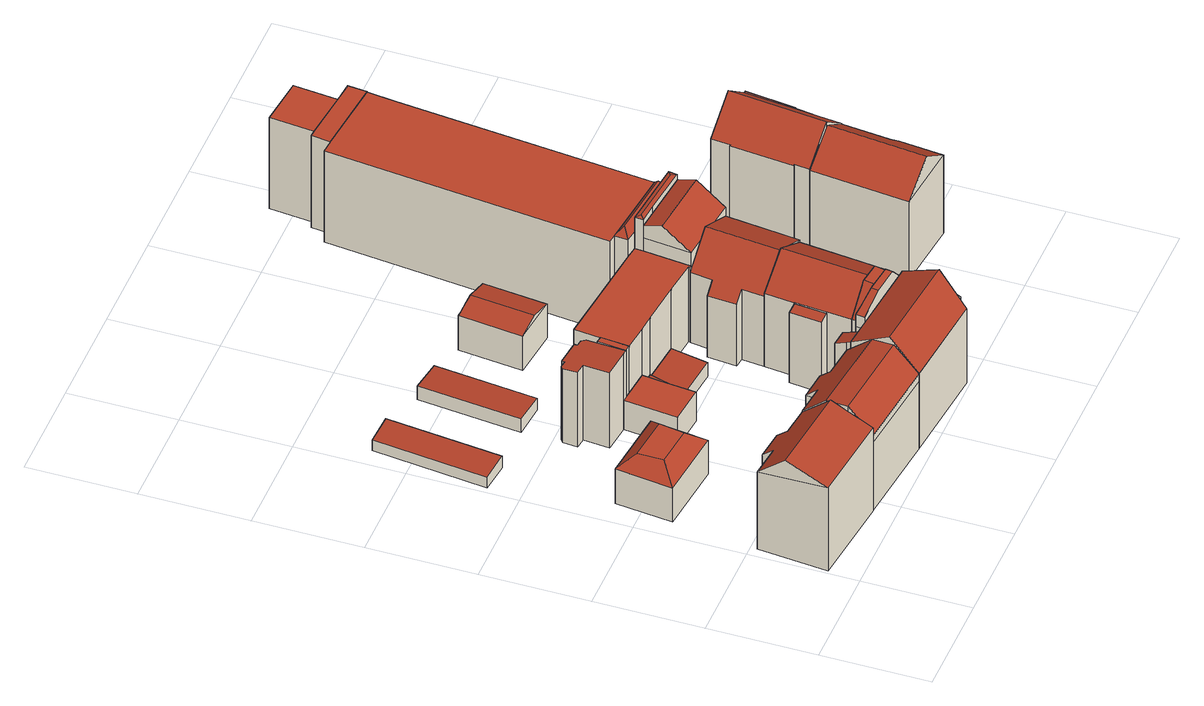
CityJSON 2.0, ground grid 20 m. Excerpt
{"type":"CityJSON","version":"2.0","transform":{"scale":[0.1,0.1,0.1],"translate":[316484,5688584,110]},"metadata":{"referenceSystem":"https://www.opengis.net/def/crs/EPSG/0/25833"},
"CityObjects":{
"building1":{"type":"Building","attributes":{"Dachtyp_tdc":"tdcFreeFormRoof","Gemeindeschluessel":14713000,"Dachneigung":20.83,"QualitaetDacherkennung":36,"Geometrietyp2DReferenz":"3000","function":"31001_9998","roofType":"5000","measuredHeight":21.21},"geometry":[{"type":"MultiSurface","lod":"2","boundaries":[[[0,1,2,3]],[[1,4,5,2]],[[4,6,7,5]],[[6,8,9,7]],[[8,10,11,9]],[[10,12,13,11]],[[12,14,15,13]],[[14,0,3,15]],[[14,16,17,0]],[[16,12,10,8,6,4,1,17]],[[1,0,17]],[[14,12,16]],[[3,2,5,7,9,11,13,15]]],"semantics":{"surfaces":[{"type":"WallSurface"},{"type":"RoofSurface"},{"type":"GroundSurface"}],"values":[0,0,0,0,0,0,0,0,1,1,0,0,2]}}]},
"building2":{"type":"Building","attributes":{"Dachtyp_tdc":"tdcCutTentRoof","Gemeindeschluessel":14713000,"Dachneigung":43.33,"QualitaetDacherkennung":88,"Geometrietyp2DReferenz":"3000","function":"31001_9998","roofType":"9999","measuredHeight":10.06},"geometry":[{"type":"MultiSurface","lod":"2","boundaries":[[[18,19,20,21]],[[19,22,23,20]],[[22,24,25,23]],[[24,18,21,25]],[[19,18,26,27]],[[22,19,27,28]],[[24,22,28,29]],[[18,24,29,26]],[[29,28,27,26]],[[21,20,23,25]]],"semantics":{"surfaces":[{"type":"WallSurface"},{"type":"RoofSurface"},{"type":"GroundSurface"}],"values":[0,0,0,0,1,1,1,1,1,2]}}]},
"building3":{"type":"Building","attributes":{"Dachtyp_tdc":"tdcPolyFlatRoof","Gemeindeschluessel":14713000,"Dachneigung":3.27,"QualitaetDacherkennung":88,"Geometrietyp2DReferenz":"3000","function":"31001_2463","roofType":"2100","measuredHeight":2.59},"geometry":[{"type":"MultiSurface","lod":"2","boundaries":[[[30,31,32,33]],[[31,34,35,32]],[[34,36,37,35]],[[36,30,33,37]],[[36,34,31,30]],[[33,32,35,37]]],"semantics":{"surfaces":[{"type":"WallSurface"},{"type":"RoofSurface"},{"type":"GroundSurface"}],"values":[0,0,0,0,1,2]}}]},
"building4":{"type":"Building","attributes":{"Gemeindeschluessel":14713000,"Dachtyp_tdc":"tdcFreeFormRoof","Dachneigung":41.44,"QualitaetDacherkennung":72,"Geometrietyp2DReferenz":"3000","function":"31001_9998","roofType":"5000","measuredHeight":20.93},"geometry":[{"type":"MultiSurface","lod":"2","boundaries":[[[38,39,40,41]],[[39,42,43,40]],[[42,44,45,43]],[[44,46,47,45]],[[46,48,49,47]],[[48,50,51,49]],[[50,52,53,51]],[[52,54,55,53]],[[54,56,57,55]],[[56,58,59,57]],[[58,60,61,59]],[[60,38,41,61]],[[62,63,64,65]],[[66,67,68,44,42,69,70,71]],[[63,66,71,64]],[[39,69,42]],[[39,38,70,69]],[[46,44,68]],[[48,46,68,67]],[[54,52,63,62]],[[50,48,67,66]],[[52,50,66,63]],[[56,54,62,65]],[[58,56,65,64]],[[38,60,71,70]],[[60,58,64,71]],[[41,40,43,45,47,49,51,53,55,57,59,61]]],"semantics":{"surfaces":[{"type":"WallSurface"},{"type":"RoofSurface"},{"type":"GroundSurface"}],"values":[0,0,0,0,0,0,0,0,0,0,0,0,1,1,1,0,0,0,0,0,0,0,0,0,0,0,2]}}]},
"building5":{"type":"Building","attributes":{"Dachtyp_tdc":"tdcPolyFlatRoof","Gemeindeschluessel":14713000,"Dachneigung":2.69,"QualitaetDacherkennung":69,"Geometrietyp2DReferenz":"3000","function":"31001_9998","roofType":"2100","measuredHeight":16.43},"geometry":[{"type":"MultiSurface","lod":"2","boundaries":[[[72,73,74,75]],[[73,76,77,74]],[[76,78,79,77]],[[78,80,81,79]],[[80,82,83,81]],[[82,84,85,83]],[[84,86,87,85]],[[86,88,89,87]],[[88,90,91,89]],[[90,92,93,91]],[[92,94,95,93]],[[94,96,97,95]],[[96,98,99,97]],[[98,72,75,99]],[[98,96,94,92,90,88,86,84,82,80,78,76,73,72]],[[75,74,77,79,81,83,85,87,89,91,93,95,97,99]]],"semantics":{"surfaces":[{"type":"WallSurface"},{"type":"RoofSurface"},{"type":"GroundSurface"}],"values":[0,0,0,0,0,0,0,0,0,0,0,0,0,0,1,2]}}]},
"building6":{"type":"Building","attributes":{"Dachtyp_tdc":"tdcPolyFlatRoof","Gemeindeschluessel":14713000,"Dachneigung":0,"QualitaetDacherkennung":74,"Geometrietyp2DReferenz":"3000","function":"31001_9998","roofType":"1000","measuredHeight":6.28},"geometry":[{"type":"MultiSurface","lod":"2","boundaries":[[[100,101,74,102]],[[101,103,75,74]],[[103,104,105,75]],[[104,106,107,105]],[[106,108,109,107]],[[108,100,102,109]],[[108,106,104,103,101,100]],[[102,74,75,105,107,109]]],"semantics":{"surfaces":[{"type":"WallSurface"},{"type":"RoofSurface"},{"type":"GroundSurface"}],"values":[0,0,0,0,0,0,1,2]}}]},
"building7":{"type":"Building","attributes":{"Dachtyp_tdc":"tdcPolyFlatRoof","Gemeindeschluessel":14713000,"Dachneigung":3.34,"QualitaetDacherkennung":92,"Geometrietyp2DReferenz":"3000","function":"31001_9998","roofType":"2100","measuredHeight":2.95},"geometry":[{"type":"MultiSurface","lod":"2","boundaries":[[[110,111,112,113]],[[111,114,115,112]],[[114,116,117,115]],[[116,110,113,117]],[[116,114,111,110]],[[113,112,115,117]]],"semantics":{"surfaces":[{"type":"WallSurface"},{"type":"RoofSurface"},{"type":"GroundSurface"}],"values":[0,0,0,0,1,2]}}]},
"building8":{"type":"Building","attributes":{"Dachtyp_tdc":"tdcPolyFlatRoof","Gemeindeschluessel":14713000,"Dachneigung":9.68,"QualitaetDacherkennung":50,"Geometrietyp2DReferenz":"3000","function":"31001_9998","roofType":"2100","measuredHeight":4.03},"geometry":[{"type":"MultiSurface","lod":"2","boundaries":[[[118,119,120,121]],[[119,122,123,120]],[[122,124,125,123]],[[124,126,127,125]],[[126,118,121,127]],[[126,124,122,119,118]],[[121,120,123,125,127]]],"semantics":{"surfaces":[{"type":"WallSurface"},{"type":"RoofSurface"},{"type":"GroundSurface"}],"values":[0,0,0,0,0,1,2]}}]},
"building9":{"type":"Building","attributes":{"Gemeindeschluessel":14713000,"Geometrietyp2DReferenz":"3000","function":"31001_9998","roofType":"9999"},"children":["building9-1","building9-2","building9-3","building9-4","building9-5"]},
"building9-1":{"type":"BuildingPart","attributes":{"Dachtyp_tdc":"tdcPolyFlatRoof","Dachneigung":25.56,"QualitaetDacherkennung":73,"Geometrietyp2DReferenz":"3000","roofType":"2100","measuredHeight":18.51},"parents":["building9"],"geometry":[{"type":"MultiSurface","lod":"2","boundaries":[[[128,129,130,131,132]],[[133,134,135,136,137]],[[134,138,139,135]],[[138,128,132,139]],[[138,134,133,129,128]],[[132,131,136,135,139]],[[137,136,131,130]],[[137,130,129,133]]],"semantics":{"surfaces":[{"type":"WallSurface"},{"type":"RoofSurface"},{"type":"GroundSurface"},{"type":"ClosureSurface"}],"values":[0,0,0,0,1,2,3,3]}}]},
"building9-2":{"type":"BuildingPart","attributes":{"Dachtyp_tdc":"tdcGableRoof","Dachneigung":27.3,"QualitaetDacherkennung":38,"Geometrietyp2DReferenz":"3000","roofType":"3100","measuredHeight":22.24},"parents":["building9"],"geometry":[{"type":"MultiSurface","lod":"2","boundaries":[[[130,140,141,131]],[[142,143,144,145]],[[143,146,147,144]],[[146,137,136,147]],[[148,149,133,150,151,152,153]],[[143,154,151,150,62]],[[143,62,146]],[[146,62,150,133,137]],[[142,155,154,143]],[[130,129,149,148,156,140]],[[131,141,157,145,144,147,136]],[[157,141,140,158]],[[145,157,158,142]],[[131,136,137,130]],[[151,154,155,159,152]],[[155,142,158,159]],[[152,159,153]],[[140,156,159,158]],[[156,148,153,159]],[[149,129,133]],[[137,133,129,130]]],"semantics":{"surfaces":[{"type":"WallSurface"},{"type":"RoofSurface"},{"type":"GroundSurface"},{"type":"ClosureSurface"}],"values":[0,0,0,0,1,1,0,0,0,0,2,3,3,3,0,3,0,3,3,0,3]}}]},
"building9-3":{"type":"BuildingPart","attributes":{"Dachtyp_tdc":"tdcPolyFlatRoof","Dachneigung":49.24,"QualitaetDacherkennung":53,"Geometrietyp2DReferenz":"3000","roofType":"2100","measuredHeight":18.55},"parents":["building9"],"geometry":[{"type":"MultiSurface","lod":"2","boundaries":[[[160,155,142,145,161]],[[162,163,164,165]],[[163,160,161,164]],[[163,162,166,167,159,155,160]],[[161,145,157,168,165,164]],[[158,157,145,142]],[[159,158,142,155]],[[166,168,157,158,159,167]],[[162,165,168,166]]],"semantics":{"surfaces":[{"type":"WallSurface"},{"type":"RoofSurface"},{"type":"GroundSurface"},{"type":"ClosureSurface"}],"values":[0,0,0,1,2,3,3,3,3]}}]},
"building9-4":{"type":"BuildingPart","attributes":{"Dachtyp_tdc":"tdcCutGableRoof","Dachneigung":15.1,"QualitaetDacherkennung":40,"Geometrietyp2DReferenz":"3000","roofType":"9999","measuredHeight":21.25},"parents":["building9"],"geometry":[{"type":"MultiSurface","lod":"2","boundaries":[[[169,170,171,172,173]],[[156,169,173,141,140]],[[174,175,176,177,178]],[[159,179,180,181,182,183,153]],[[184,176,175,183,182,185,186]],[[179,159,167]],[[169,178,177,170]],[[156,148,174,178,169]],[[173,172,168,157,141]],[[187,171,170]],[[168,172,171,188,179,166]],[[188,171,187]],[[167,166,179]],[[157,168,166,167,159,158]],[[140,141,157,158]],[[140,158,159,156]],[[153,183,175,174,148]],[[159,153,148,156]],[[170,177,176,184,186,187]],[[181,189,185,182]],[[188,180,179]],[[187,186,185,189,181,180,188]]],"semantics":{"surfaces":[{"type":"WallSurface"},{"type":"RoofSurface"},{"type":"GroundSurface"},{"type":"ClosureSurface"}],"values":[0,0,1,1,1,0,0,0,2,0,3,3,0,3,3,3,0,3,0,0,3,3]}}]},
"building9-5":{"type":"BuildingPart","attributes":{"Dachtyp_tdc":"tdcCutGableRoof","Dachneigung":48.81,"QualitaetDacherkennung":47,"Geometrietyp2DReferenz":"3000","roofType":"9999","measuredHeight":21.39},"parents":["building9"],"geometry":[{"type":"MultiSurface","lod":"2","boundaries":[[[171,190,191,172]],[[190,192,162,165,191]],[[190,171,187,186,193,194]],[[192,190,194,195]],[[196,192,195,189,181]],[[195,194,193,185,189]],[[172,191,165,168]],[[166,162,192,196,179]],[[168,165,162,166]],[[180,179,196]],[[171,172,168,166,179,188]],[[188,179,180]],[[196,181,180]],[[185,193,186]],[[188,187,171]],[[180,181,189,185,186,187,188]]],"semantics":{"surfaces":[{"type":"WallSurface"},{"type":"RoofSurface"},{"type":"GroundSurface"},{"type":"ClosureSurface"}],"values":[0,0,1,0,1,1,2,0,3,0,3,3,0,0,3,3]}}]},
"building10":{"type":"Building","attributes":{"Dachtyp_tdc":"tdcPolyFlatRoof","Gemeindeschluessel":14713000,"Dachneigung":4.84,"QualitaetDacherkennung":67,"Geometrietyp2DReferenz":"3000","function":"31001_9998","roofType":"2100","measuredHeight":3.56},"geometry":[{"type":"MultiSurface","lod":"2","boundaries":[[[197,198,199,200]],[[198,201,202,199]],[[201,203,121,202]],[[203,204,127,121]],[[204,205,125,127]],[[205,197,200,125]],[[205,204,203,201,198,197]],[[200,199,202,121,127,125]]],"semantics":{"surfaces":[{"type":"WallSurface"},{"type":"RoofSurface"},{"type":"GroundSurface"}],"values":[0,0,0,0,0,0,1,2]}}]},
"building11":{"type":"Building","attributes":{"Gemeindeschluessel":14713000,"Geometrietyp2DReferenz":"3000","function":"31001_9998","roofType":"9999"},"children":["building11-1","building11-2"]},
"building11-1":{"type":"BuildingPart","attributes":{"Dachtyp_tdc":"tdcPolyFlatRoof","Dachneigung":0,"QualitaetDacherkennung":74,"Geometrietyp2DReferenz":"3000","roofType":"1000","measuredHeight":16.35},"parents":["building11"],"geometry":[{"type":"MultiSurface","lod":"2","boundaries":[[[206,207,208,209]],[[207,210,211,208]],[[210,212,213,211]],[[212,214,215,213]],[[214,216,217,215]],[[216,218,219,217]],[[218,220,221,219]],[[220,222,105,221]],[[222,223,224,105]],[[225,226,227,228]],[[226,206,209,227]],[[226,225,223,222,220,218,216,214,212,210,207,206]],[[209,208,211,213,215,217,219,221,105,224,228,227]],[[228,224,223,225]]],"semantics":{"surfaces":[{"type":"WallSurface"},{"type":"RoofSurface"},{"type":"GroundSurface"},{"type":"ClosureSurface"}],"values":[0,0,0,0,0,0,0,0,0,0,0,1,2,3]}}]},
"building11-2":{"type":"BuildingPart","attributes":{"Dachtyp_tdc":"tdcPolyFlatRoof","Dachneigung":0,"QualitaetDacherkennung":86,"Geometrietyp2DReferenz":"3000","roofType":"1000","measuredHeight":16.48},"parents":["building11"],"geometry":[{"type":"MultiSurface","lod":"2","boundaries":[[[229,230,225,228,99]],[[231,72,75,224,223]],[[72,229,99,75]],[[72,231,230,229]],[[99,228,224,75]],[[223,225,230,231]],[[223,224,228,225]]],"semantics":{"surfaces":[{"type":"WallSurface"},{"type":"RoofSurface"},{"type":"GroundSurface"},{"type":"ClosureSurface"}],"values":[0,0,0,1,2,0,3]}}]},
"building12":{"type":"Building","attributes":{"Gemeindeschluessel":14713000,"Geometrietyp2DReferenz":"3000","function":"31001_9998","roofType":"9999"},"children":["building12-1","building12-2"]},
"building12-1":{"type":"BuildingPart","attributes":{"Dachtyp_tdc":"tdcGableRoof","Dachneigung":31.28,"QualitaetDacherkennung":46,"Geometrietyp2DReferenz":"3000","roofType":"3100","measuredHeight":21.12},"parents":["building12"],"geometry":[{"type":"MultiSurface","lod":"2","boundaries":[[[232,190,233,234]],[[190,235,236,233]],[[235,237,236]],[[238,239,240,241,242]],[[239,243,244,240]],[[243,245,246,244]],[[245,247,248,246]],[[247,232,234,248]],[[243,239,238,249,235,190,232]],[[232,247,245,243]],[[234,233,236,250,241,240,244,246,248]],[[249,251,237,235]],[[251,250,236,237]],[[238,242,251,249]],[[242,241,250,251]]],"semantics":{"surfaces":[{"type":"WallSurface"},{"type":"RoofSurface"},{"type":"GroundSurface"},{"type":"ClosureSurface"}],"values":[0,0,0,0,0,0,0,0,1,1,2,0,3,0,3]}}]},
"building12-2":{"type":"BuildingPart","attributes":{"Dachtyp_tdc":"tdcPolyFlatRoof","Dachneigung":9.1,"QualitaetDacherkennung":90,"Geometrietyp2DReferenz":"3000","roofType":"2100","measuredHeight":15.7},"parents":["building12"],"geometry":[{"type":"MultiSurface","lod":"2","boundaries":[[[252,242,241,253]],[[237,254,255,236]],[[254,252,253,255]],[[254,237,251,242,252]],[[253,241,250,236,255]],[[250,241,242,251]],[[236,250,251,237]]],"semantics":{"surfaces":[{"type":"WallSurface"},{"type":"RoofSurface"},{"type":"GroundSurface"},{"type":"ClosureSurface"}],"values":[0,0,0,1,2,3,3]}}]},
"building13":{"type":"Building","attributes":{"Gemeindeschluessel":14713000,"Dachtyp_tdc":"tdcGableRoof","Dachneigung":13.26,"QualitaetDacherkennung":80,"Geometrietyp2DReferenz":"3000","function":"31001_9998","roofType":"3100","measuredHeight":8.53},"geometry":[{"type":"MultiSurface","lod":"2","boundaries":[[[256,257,258,259]],[[257,260,261,258]],[[260,262,263,261]],[[262,264,265,263]],[[264,266,267,265]],[[266,256,259,267]],[[266,268,269,270,271,256]],[[262,269,268,264]],[[257,271,270,260]],[[256,271,257]],[[260,270,269,262]],[[264,268,266]],[[259,258,261,263,265,267]]],"semantics":{"surfaces":[{"type":"WallSurface"},{"type":"RoofSurface"},{"type":"GroundSurface"}],"values":[0,0,0,0,0,0,1,1,0,0,0,0,2]}}]},
"building14":{"type":"Building","attributes":{"Dachtyp_tdc":"tdcFreeFormRoof","Gemeindeschluessel":14713000,"Dachneigung":43.75,"QualitaetDacherkennung":47,"Geometrietyp2DReferenz":"3000","function":"31001_9998","roofType":"5000","measuredHeight":20.86},"geometry":[{"type":"MultiSurface","lod":"2","boundaries":[[[272,273,274,275]],[[273,276,277,274]],[[276,278,279,277]],[[278,280,281,279]],[[280,282,246,281]],[[282,283,240,246]],[[283,284,285,240]],[[284,272,275,285]],[[282,280,286,287]],[[287,286,278,276,273,272,284,283]],[[280,278,286]],[[283,282,287]],[[275,274,277,279,281,246,240,285]]],"semantics":{"surfaces":[{"type":"WallSurface"},{"type":"RoofSurface"},{"type":"GroundSurface"}],"values":[0,0,0,0,0,0,0,0,1,1,0,0,2]}}]},
"building15":{"type":"Building","attributes":{"Dachtyp_tdc":"tdcGableRoof","Gemeindeschluessel":14713000,"Dachneigung":36.78,"QualitaetDacherkennung":10,"Geometrietyp2DReferenz":"3000","function":"31001_9998","roofType":"3100","measuredHeight":23.17},"geometry":[{"type":"MultiSurface","lod":"2","boundaries":[[[288,289,290,281]],[[289,291,292,290]],[[291,293,294,292]],[[293,295,296,294]],[[295,288,281,296]],[[297,298,299,300,301]],[[288,298,297,289]],[[289,297,301,291]],[[291,301,300,293]],[[293,300,299,295]],[[295,299,298,288]],[[281,290,292,294,296]]],"semantics":{"surfaces":[{"type":"WallSurface"},{"type":"RoofSurface"},{"type":"GroundSurface"}],"values":[0,0,0,0,0,1,1,0,0,0,0,2]}}]},
"building16":{"type":"Building","attributes":{"Gemeindeschluessel":14713000,"Geometrietyp2DReferenz":"3000","function":"31001_9998","roofType":"9999"},"children":["building16-1","building16-2","building16-3","building16-4","building16-5"]},
"building16-1":{"type":"BuildingPart","attributes":{"Dachtyp_tdc":"tdcPolyFlatRoof","Dachneigung":0,"QualitaetDacherkennung":73,"Geometrietyp2DReferenz":"3000","roofType":"1000","measuredHeight":19.91},"parents":["building16"],"geometry":[{"type":"MultiSurface","lod":"2","boundaries":[[[302,303,304,305]],[[303,306,307,304]],[[306,308,309,307]],[[310,311,312,313]],[[311,314,315,312]],[[314,311,310,308,306,303,302]],[[305,304,307,309,313,312,315]],[[313,309,308,310]],[[305,315,314,302]]],"semantics":{"surfaces":[{"type":"WallSurface"},{"type":"RoofSurface"},{"type":"GroundSurface"},{"type":"ClosureSurface"}],"values":[0,0,0,0,0,1,2,3,3]}}]},
"building16-2":{"type":"BuildingPart","attributes":{"Dachtyp_tdc":"tdcPolyFlatRoof","Dachneigung":0,"QualitaetDacherkennung":69,"Geometrietyp2DReferenz":"3000","roofType":"1000","measuredHeight":19.92},"parents":["building16"],"geometry":[{"type":"MultiSurface","lod":"2","boundaries":[[[316,317,318,319]],[[320,321,322,323]],[[321,316,319,322]],[[321,320,317,316]],[[319,318,323,322]],[[323,318,317,320]]],"semantics":{"surfaces":[{"type":"WallSurface"},{"type":"RoofSurface"},{"type":"GroundSurface"},{"type":"ClosureSurface"}],"values":[0,0,0,1,2,3]}}]},
"building16-3":{"type":"BuildingPart","attributes":{"Dachtyp_tdc":"tdcFreeFormRoof","Dachneigung":13.7,"QualitaetDacherkennung":31,"Geometrietyp2DReferenz":"3000","roofType":"5000","measuredHeight":23.29},"parents":["building16"],"geometry":[{"type":"MultiSurface","lod":"2","boundaries":[[[324,325,292,326]],[[325,327,328,329,292]],[[330,331,294,332,333]],[[331,324,326,294]],[[334,327,325]],[[335,334,325,324,331]],[[331,330,335]],[[330,327,334,335]],[[326,292,329,332,294]],[[333,328,327,330]],[[333,332,329,328]]],"semantics":{"surfaces":[{"type":"WallSurface"},{"type":"RoofSurface"},{"type":"GroundSurface"},{"type":"ClosureSurface"}],"values":[0,0,0,0,1,1,1,1,2,0,3]}}]},
"building16-4":{"type":"BuildingPart","attributes":{"Dachtyp_tdc":"tdcFreeFormRoof","Dachneigung":50.62,"QualitaetDacherkennung":9,"Geometrietyp2DReferenz":"3000","roofType":"5000","measuredHeight":21.56},"parents":["building16"],"geometry":[{"type":"MultiSurface","lod":"2","boundaries":[[[328,336,337,329]],[[336,338,302,305,337]],[[339,333,332,315,314]],[[340,338,336]],[[336,328,333,341,340]],[[333,339,341]],[[339,338,340,341]],[[329,337,305,315,332]],[[314,302,338,339]],[[314,315,305,302]],[[329,332,333,328]]],"semantics":{"surfaces":[{"type":"WallSurface"},{"type":"RoofSurface"},{"type":"GroundSurface"},{"type":"ClosureSurface"}],"values":[0,0,0,1,1,1,1,2,0,3,3]}}]},
"building16-5":{"type":"BuildingPart","attributes":{"Dachtyp_tdc":"tdcPolyFlatRoof","Dachneigung":0,"QualitaetDacherkennung":67,"Geometrietyp2DReferenz":"3000","roofType":"1000","measuredHeight":19.96},"parents":["building16"],"geometry":[{"type":"MultiSurface","lod":"2","boundaries":[[[342,343,344,309,308]],[[343,345,320,323,344]],[[346,347,348,318,317]],[[347,349,310,313,348]],[[349,347,346,345,343,342]],[[309,344,323,318,348,313]],[[317,320,345,346]],[[317,318,323,320]],[[308,310,349,342]],[[308,309,313,310]]],"semantics":{"surfaces":[{"type":"WallSurface"},{"type":"RoofSurface"},{"type":"GroundSurface"},{"type":"ClosureSurface"}],"values":[0,0,0,0,1,2,0,3,0,3]}}]},
"building17":{"type":"Building","attributes":{"Dachtyp_tdc":"tdcFreeFormRoof","Gemeindeschluessel":14713000,"Dachneigung":36.86,"QualitaetDacherkennung":85,"Geometrietyp2DReferenz":"3000","function":"31001_9998","roofType":"5000","measuredHeight":21.84},"geometry":[{"type":"MultiSurface","lod":"2","boundaries":[[[350,351,352,353]],[[351,354,355,352]],[[354,356,357,355]],[[356,358,359,357]],[[358,360,361,359]],[[360,350,353,361]],[[362,363,351,350]],[[360,358,356,354,363,362]],[[354,351,363]],[[350,360,362]],[[353,352,355,357,359,361]]],"semantics":{"surfaces":[{"type":"WallSurface"},{"type":"RoofSurface"},{"type":"GroundSurface"}],"values":[0,0,0,0,0,0,1,1,0,0,2]}}]},
"building18":{"type":"Building","attributes":{"Gemeindeschluessel":14713000,"Geometrietyp2DReferenz":"3000","function":"31001_9998","roofType":"9999"},"children":["building18-1","building18-2"]},
"building18-1":{"type":"BuildingPart","attributes":{"Dachtyp_tdc":"tdcGableRoof","Dachneigung":40.18,"QualitaetDacherkennung":90,"Geometrietyp2DReferenz":"3000","roofType":"3100","measuredHeight":22.67},"parents":["building18"],"geometry":[{"type":"MultiSurface","lod":"2","boundaries":[[[364,365,366,367]],[[365,368,369,366]],[[368,370,371,369]],[[370,372,373,371]],[[372,374,375,373]],[[374,376,377,375]],[[376,378,379,377]],[[378,380,381,379]],[[380,382,383,381]],[[382,384,385,386,383]],[[387,364,367,388,389]],[[382,380,378,376,374,372,370,368]],[[368,365,364,387,384,382]],[[367,366,369,371,373,375,377,379,381,383,386,388]],[[389,385,384,387]],[[389,388,386,385]]],"semantics":{"surfaces":[{"type":"WallSurface"},{"type":"RoofSurface"},{"type":"GroundSurface"},{"type":"ClosureSurface"}],"values":[0,0,0,0,0,0,0,0,0,0,0,1,1,2,0,3]}}]},
"building18-2":{"type":"BuildingPart","attributes":{"Dachtyp_tdc":"tdcPolyFlatRoof","Dachneigung":0,"QualitaetDacherkennung":83,"Geometrietyp2DReferenz":"3000","roofType":"1000","measuredHeight":17.51},"parents":["building18"],"geometry":[{"type":"MultiSurface","lod":"2","boundaries":[[[385,390,391,386]],[[390,392,393,391]],[[392,389,388,393]],[[389,392,390,385]],[[386,391,393,388]],[[386,388,389,385]]],"semantics":{"surfaces":[{"type":"WallSurface"},{"type":"RoofSurface"},{"type":"GroundSurface"},{"type":"ClosureSurface"}],"values":[0,0,0,1,2,3]}}]}
},
"vertices":[
[7,59,185],[20,188,171],[20,188,3],[7,59,3],[81,182,171],[81,182,3],[84,203,152],[84,203,3],[139,197,152],[139,197,3],[137,177,170],[137,177,3],[190,171,170],[190,171,3],[176,41,185],[176,41,3],[185,119,215],[15,137,215],
[44,447,83],[178,433,83],[178,433,7],[44,447,7],[167,328,80],[167,328,7],[33,342,80],[33,342,7],[67,417,107],[149,408,107],[141,361,108],[65,369,108],
[66,654,32],[10,660,29],[10,660,6],[66,654,6],[34,872,29],[34,872,6],[90,868,32],[90,868,6],
[190,171,152],[249,165,152],[249,165,5],[190,171,5],[251,187,152],[251,187,5],[305,182,152],[305,182,5],[303,162,152],[303,162,5],[363,155,152],[363,155,5],[358,109,152],[358,109,5],[354,69,152],[354,69,5],[349,23,152],[349,23,5],[176,41,152],[176,41,5],[181,87,152],[181,87,5],[186,127,152],[186,127,5],[349,23,168],[354,69,214],[181,87,214],[176,41,167],[358,109,211],[363,155,170],[303,162,170],[249,165,172],[190,171,172],[186,127,211],
[234,497,173],[224,498,173],[224,498,9],[234,497,9],[171,503,173],[171,503,9],[176,552,171],[176,552,9],[156,554,171],[156,554,9],[158,581,169],[158,581,9],[164,586,169],[164,586,9],[176,584,169],[176,584,9],[177,590,169],[177,590,9],[224,585,169],[224,585,9],[224,579,169],[224,579,9],[236,578,169],[236,578,9],[241,570,169],[241,570,9],[239,550,170],[239,550,9],
[214,399,72],[224,498,72],[214,399,9],[234,497,72],[295,491,72],[295,491,9],[291,455,72],[291,455,9],[285,392,72],[285,392,9],
[222,649,34],[159,655,38],[159,655,8],[222,649,8],[179,845,38],[179,845,8],[242,838,34],[242,838,8],
[321,444,41],[291,455,42],[291,455,8],[321,444,8],[295,491,49],[295,491,8],[326,488,49],[326,488,8],[324,468,45],[324,468,8],
[395,174,177],[392,145,190],[392,145,167],[392,145,6],[395,174,6],[362,148,191],[363,155,187],[363,155,6],[362,148,6],[362,148,167],[365,177,177],[365,177,6],
[415,143,167],[415,143,6],[537,27,167],[532,5,167],[532,5,6],[537,27,6],[349,23,167],[349,23,6],[415,143,191],[392,145,191],[355,77,228],[544,58,228],[560,129,191],[548,130,191],[537,27,192],[537,27,191],[415,143,177],[560,129,6],[560,129,167],[560,129,177],
[557,25,168],[557,25,6],[567,162,173],[571,162,168],[571,162,6],[567,162,6],[563,142,176],[561,136,177],[563,142,6],
[417,159,177],[439,156,177],[439,156,169],[439,156,6],[417,159,6],[415,143,203],[471,138,218],[473,152,218],[439,156,209],[417,159,203],[563,142,177],[560,143,179],[544,144,198],[526,146,218],[524,133,218],[480,152,218],[521,147,218],[482,151,218],[446,155,177],[527,146,177],[523,147,218],
[441,175,168],[441,175,6],[567,162,178],[483,151,219],[486,170,219],[527,166,218],[563,142,180],
[406,480,44],[399,413,38],[399,413,8],[406,480,8],[319,421,38],[319,421,8],[321,444,40],[324,468,42],[326,488,44],
[461,576,172],[484,573,172],[484,573,9],[461,576,9],[483,557,172],[483,557,9],[474,470,172],[474,470,9],[470,470,172],[470,470,9],[470,473,172],[470,473,9],[406,480,172],[406,480,9],[326,488,172],[326,488,9],[295,491,172],[246,496,172],[246,496,9],[251,548,172],[256,597,172],[256,597,9],[251,548,9],
[239,550,173],[251,548,173],[246,496,173],
[501,169,219],[441,175,8],[501,169,8],[445,220,168],[445,220,8],[445,220,165],[449,279,167],[455,334,167],[455,334,8],[449,279,8],[449,279,165],[516,327,219],[516,327,8],[588,320,176],[588,320,8],[571,162,176],[571,162,8],[450,279,168],[450,279,8],[450,279,165],
[430,281,161],[430,281,8],[424,222,161],[424,222,8],
[320,824,84],[329,823,84],[329,823,9],[320,824,9],[350,821,83],[350,821,9],[412,814,83],[412,814,9],[399,696,83],[399,696,9],[307,706,84],[307,706,9],[352,701,94],[365,819,94],[350,821,90],[329,823,85],
[440,377,142],[445,431,141],[445,431,8],[440,377,8],[465,429,161],[465,429,8],[470,470,161],[470,470,8],[603,456,181],[603,456,8],[588,320,181],[455,334,160],[459,375,160],[459,375,8],[527,464,217],[513,328,217],
[603,456,200],[474,470,200],[474,470,8],[483,557,200],[483,557,8],[611,544,200],[611,544,8],[612,544,200],[612,544,8],[479,523,240],[608,510,240],[612,544,227],[611,544,227],[483,557,227],
[463,601,207],[448,603,207],[448,603,8],[463,601,8],[503,1127,207],[503,1127,8],[527,1125,207],[527,1125,8],[668,1111,207],[662,1060,207],[662,1060,8],[668,1111,8],[615,585,207],[615,585,8],
[642,1232,207],[634,1150,207],[634,1150,8],[642,1232,8],[544,1159,207],[552,1241,207],[552,1241,8],[544,1159,8],
[518,554,239],[483,557,239],[518,554,8],[484,573,239],[484,573,208],[484,573,8],[613,560,239],[611,544,239],[613,560,8],[613,560,208],[492,564,241],[604,553,241],
[461,576,208],[461,576,8],[463,601,208],[615,585,208],[475,587,224],[601,574,224],
[527,1125,208],[531,1160,208],[531,1160,8],[544,1159,208],[634,1150,208],[671,1146,208],[671,1146,8],[668,1111,208],
[744,184,177],[763,366,177],[763,366,8],[744,184,8],[883,353,186],[883,353,8],[874,265,186],[874,265,8],[883,253,178],[883,253,8],[875,171,178],[875,171,8],[810,177,226],[829,359,226],
[888,397,187],[883,353,187],[883,353,7],[888,397,7],[827,359,234],[827,359,7],[763,366,180],[763,366,7],[766,394,180],[766,394,7],[764,394,178],[764,394,7],[776,512,178],[776,512,7],[778,511,179],[778,511,7],[781,547,179],[781,547,7],[846,540,234],[846,540,7],[902,533,187],[902,533,183],[902,533,7],[892,431,187],[892,431,7],[892,431,183],
[910,533,183],[910,533,7],[900,441,183],[900,441,7]
]}
